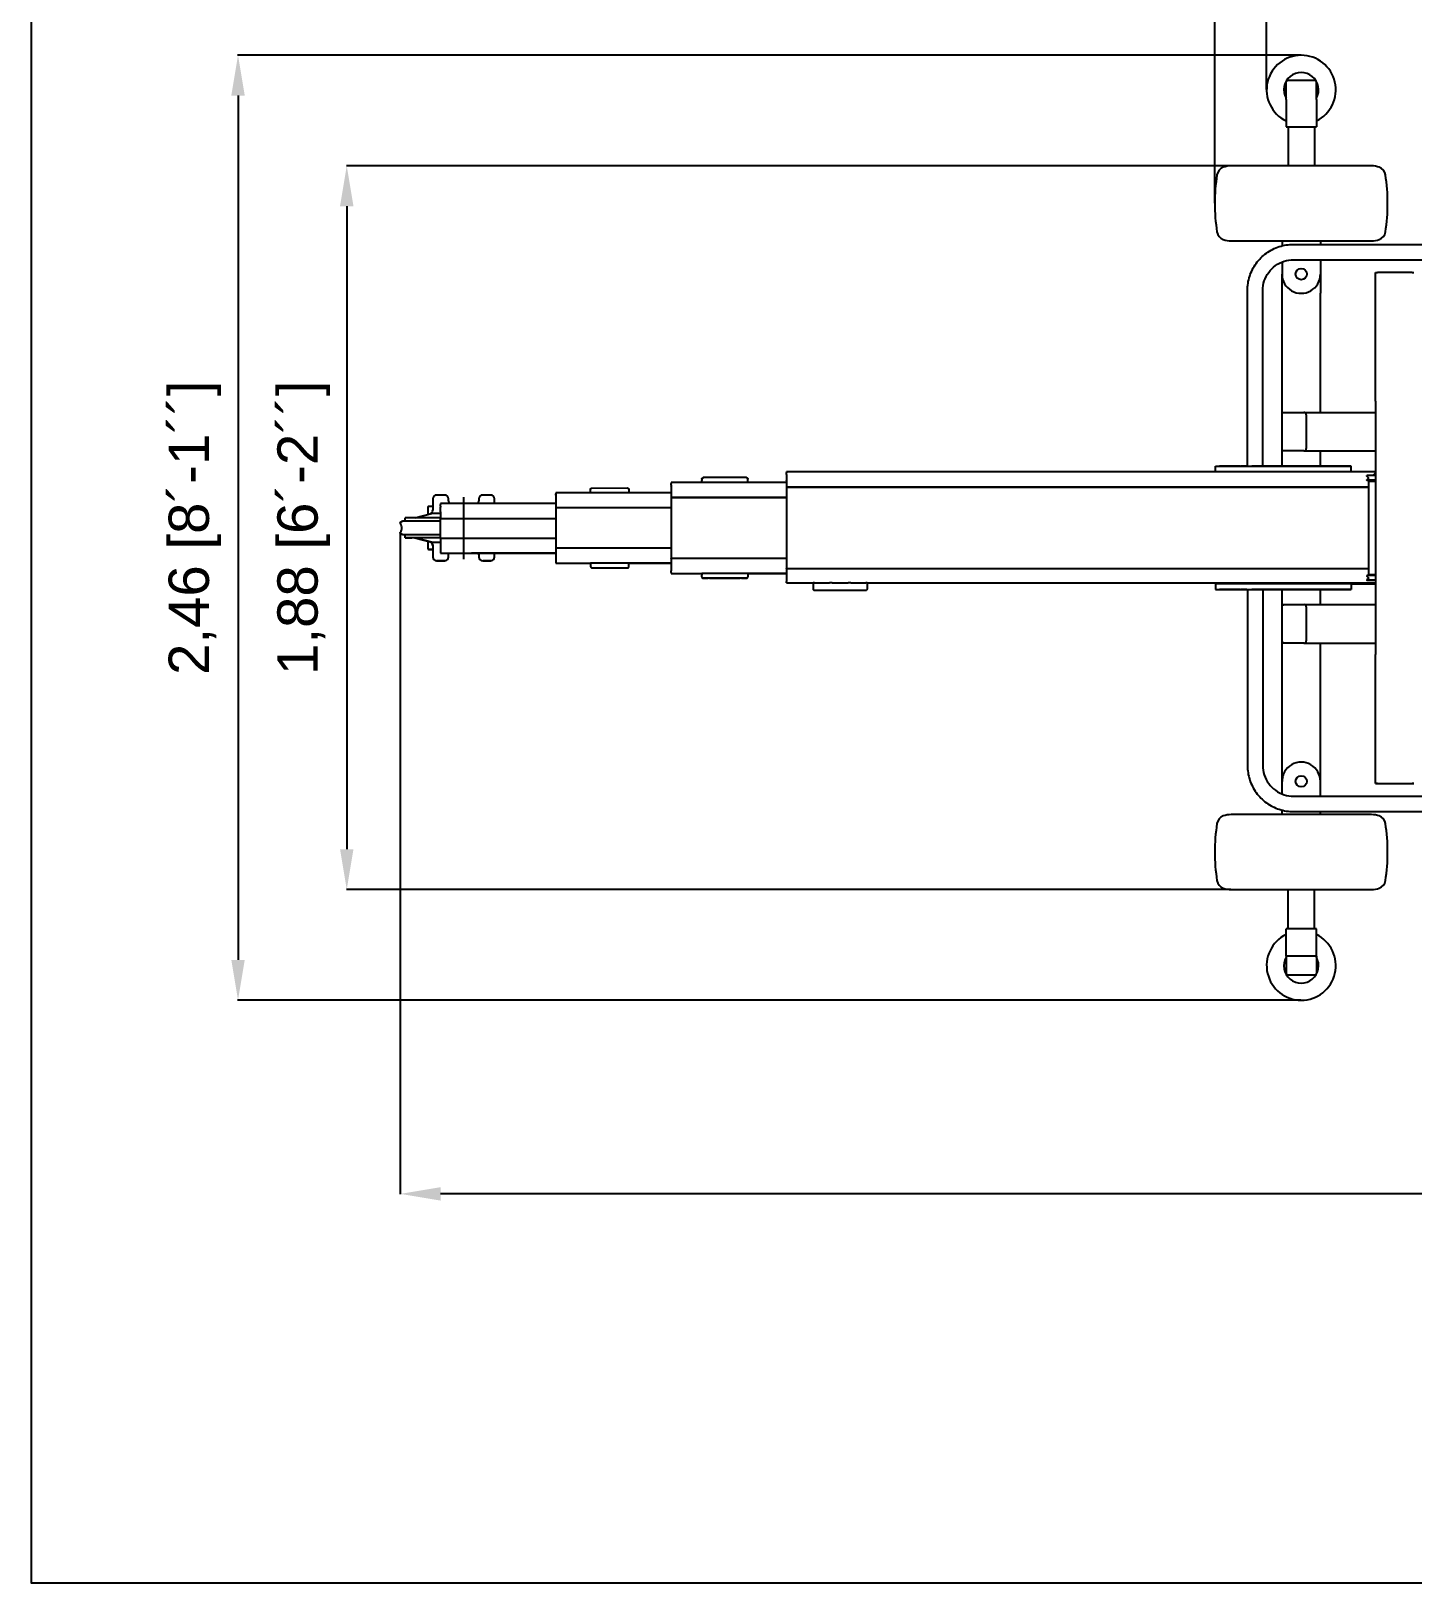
# Model space of a CAD drawing. Header units: inches. Extents: x 19 to 24202, y 17 to 31220.
# Drawn here: x 15273 to 18870, y 17 to 4055 of the extents above; entities that cross this region are included whole.
import ezdxf

# ---------------------------------------------------------------- set-up
doc = ezdxf.new("R2010")
doc.units = ezdxf.units.IN
doc.header["$MEASUREMENT"] = 0
doc.layers.add('AM_5', color=3, linetype='Continuous', lineweight=25)
doc.styles.add('Aktuální-ISO', font='arial.ttf')
doc.styles.get("Standard").update_dxf_attribs({"font": 'arial.ttf'})
doc.dimstyles.new('AM_ISO$0', dxfattribs={"dimtxt": 3.5, "dimasz": 3.5, "dimexe": 1, "dimexo": 1, "dimgap": 1.5, "dimtad": 1, "dimdsep": 46, "dimtxsty": 'Standard', "dimcen": 0, "dimclrd": 256, "dimclre": 256, "dimclrt": 2, "dimadec": 0, "dimazin": 2, "dimtp": 0.1, "dimtm": 0.1, "dimtfac": 0.71, "dimtdec": 3, "dimtmove": 0, "dimatfit": 3, "dimfxl": 1, "dimlwd": -1, "dimlwe": -1, "dimarcsym": 1})

# ---------------------------------------------------------------- blocks, each defined once
blk = doc.blocks.new('*D39')
at = {"layer": 'AM_5', "linetype": 'ByBlock', "transparency": 16777216}
for p, q in [((18488.9, 3903.1), (18488.9, 4169.3)), ((18593.9, 4168.3), (20563.9, 4168.3)), ((20668.9, 3903.1), (20668.9, 4169.3))]:
    blk.add_line(p, q, dxfattribs=at)
at = {"layer": 'AM_5', "transparency": 16777216}
for points in [[(18593.9, 4185.8), (18593.9, 4150.8), (18488.9, 4168.3)], [(20563.9, 4185.8), (20563.9, 4150.8), (20668.9, 4168.3)]]:
    blk.add_solid(points, dxfattribs=at)
at = {"layer": 'Defpoints', "color": 0, "transparency": 16777216}
for p in [(20668.9, 4168.3), (18488.9, 3902.1), (20668.9, 3902.1)]:
    blk.add_point(p, dxfattribs=at)
at = {"layer": 'AM_5', "color": 2, "transparency": 16777216, "insert": (19578.9, 4280.6), "char_height": 105, "attachment_point": 5, "style": 'Aktuální-ISO'}
blk.add_mtext('2,18 [7´-2´´]', dxfattribs=at)
blk = doc.blocks.new('*D25')
at = {"layer": 'AM_5', "linetype": 'ByBlock', "transparency": 16777216}
for p, q in [((18353.9, 3607.6), (18353.9, 4422.8)), ((18458.9, 4421.8), (20698.9, 4421.8)), ((20803.9, 3607.6), (20803.9, 4422.8))]:
    blk.add_line(p, q, dxfattribs=at)
at = {"layer": 'AM_5', "transparency": 16777216}
for points in [[(18458.9, 4439.3), (18458.9, 4404.3), (18353.9, 4421.8)], [(20698.9, 4439.3), (20698.9, 4404.3), (20803.9, 4421.8)]]:
    blk.add_solid(points, dxfattribs=at)
at = {"layer": 'Defpoints', "color": 0, "transparency": 16777216}
for p in [(20803.9, 4421.8), (18353.9, 3606.6), (20803.9, 3606.6)]:
    blk.add_point(p, dxfattribs=at)
at = {"layer": 'AM_5', "color": 2, "transparency": 16777216, "insert": (19578.9, 4534.1), "char_height": 105, "attachment_point": 5, "style": 'Aktuální-ISO'}
blk.add_mtext('2,45 [8´-1´´]', dxfattribs=at)
blk = doc.blocks.new('*D26')
at = {"layer": 'AM_5', "linetype": 'ByBlock', "transparency": 16777216}
for p, q in [((18395.3, 3704.2), (16093.6, 3704.2)), ((16094.6, 3599.2), (16094.6, 1926)), ((18395.3, 1821), (16093.6, 1821))]:
    blk.add_line(p, q, dxfattribs=at)
at = {"layer": 'AM_5', "transparency": 16777216}
for points in [[(16077.1, 3599.2), (16112.1, 3599.2), (16094.6, 3704.2)], [(16077.1, 1926), (16112.1, 1926), (16094.6, 1821)]]:
    blk.add_solid(points, dxfattribs=at)
at = {"layer": 'Defpoints', "color": 0, "transparency": 16777216}
for p in [(18396.3, 3704.2), (16094.6, 1821), (18396.3, 1821)]:
    blk.add_point(p, dxfattribs=at)
at = {"layer": 'AM_5', "color": 2, "transparency": 16777216, "insert": (15982.3, 2762.6), "char_height": 105, "attachment_point": 5, "rotation": 90, "style": 'Aktuální-ISO'}
blk.add_mtext('1,88 [6´-2´´]', dxfattribs=at)
blk = doc.blocks.new('*D40')
at = {"layer": 'AM_5', "linetype": 'ByBlock', "transparency": 16777216}
for p, q in [((18577.9, 3992.1), (15810.6, 3992.1)), ((15811.6, 3887.1), (15811.6, 1638.1)), ((18577.9, 1533.1), (15810.6, 1533.1))]:
    blk.add_line(p, q, dxfattribs=at)
at = {"layer": 'AM_5', "transparency": 16777216}
for points in [[(15794.1, 3887.1), (15829.1, 3887.1), (15811.6, 3992.1)], [(15794.1, 1638.1), (15829.1, 1638.1), (15811.6, 1533.1)]]:
    blk.add_solid(points, dxfattribs=at)
at = {"layer": 'Defpoints', "color": 0, "transparency": 16777216}
for p in [(18578.9, 3992.1), (15811.6, 1533.1), (18578.9, 1533.1)]:
    blk.add_point(p, dxfattribs=at)
at = {"layer": 'AM_5', "color": 2, "transparency": 16777216, "insert": (15699.3, 2762.6), "char_height": 105, "attachment_point": 5, "rotation": 90, "style": 'Aktuální-ISO'}
blk.add_mtext('2,46 [8´-1´´]', dxfattribs=at)
blk = doc.blocks.new('*D27')
at = {"layer": 'AM_5', "linetype": 'ByBlock', "transparency": 16777216}
for p, q in [((16234, 2749.3), (16234, 1028.2)), ((23238.9, 2603.2), (23238.9, 1028.2)), ((23133.9, 1029.2), (16339, 1029.2))]:
    blk.add_line(p, q, dxfattribs=at)
at = {"layer": 'AM_5', "transparency": 16777216}
for points in [[(16339, 1046.7), (16339, 1011.7), (16234, 1029.2)], [(23133.9, 1046.7), (23133.9, 1011.7), (23238.9, 1029.2)]]:
    blk.add_solid(points, dxfattribs=at)
at = {"layer": 'Defpoints', "color": 0, "transparency": 16777216}
for p in [(16234, 2750.3), (23238.9, 2604.2), (16234, 1029.2)]:
    blk.add_point(p, dxfattribs=at)
at = {"layer": 'AM_5', "color": 2, "transparency": 16777216, "insert": (19736.4, 1141.5), "char_height": 105, "attachment_point": 5, "style": 'Aktuální-ISO'}
blk.add_mtext('7,05 [23´-1´´]', dxfattribs=at)

msp = doc.modelspace()

# ---------------------------------------------------------------- linework, layer by layer
at = {"color": 253}
for p, q in [((18543.866, 3927.093), (18539.366, 3922.593)), ((18539.366, 3877.093), (18539.366, 3922.593)), ((18543.866, 3927.093), (18544.878, 3927.093)), ((18544.878, 3927.093), (18551.115, 3927.093)), ((18551.115, 3927.093), (18578.866, 3927.093)), ((18578.866, 3927.093), (18606.617, 3927.093)), ((18606.617, 3927.093), (18612.855, 3927.093)), ((18612.855, 3927.093), (18613.866, 3927.093)), ((18613.866, 3927.093), (18618.366, 3922.593)), ((18618.366, 3877.093), (18618.366, 3922.593)), ((18539.366, 3877.093), (18539.366, 3806.093)), ((18618.366, 3877.093), (18618.366, 3806.093)), ((18539.366, 3806.093), (18618.366, 3806.093)), ((18544.566, 3806.093), (18544.566, 3704.153)), ((18613.166, 3806.093), (18613.166, 3704.153)), ((18761.444, 3704.152), (18396.287, 3704.153)), ((18396.287, 3509.034), (18761.444, 3509.033)), ((18528.866, 3509.033), (18528.866, 3496.204)), ((18558.865, 3500.016), (23078.865, 3500.016)), ((18628.866, 3509.033), (18628.866, 3500.016)), ((18528.865, 3454.177), (18528.865, 3422.688)), ((18558.865, 3460.016), (23078.865, 3460.016)), ((18628.865, 3460.016), (18628.865, 3372.592)), ((18528.865, 3059.593), (18528.865, 3422.593)), ((18772.223, 3427.097), (18777.223, 3427.098)), ((18772.223, 3091.878), (18772.223, 3427.097)), ((18867.223, 3427.098), (18777.223, 3427.098)), ((18867.223, 3427.098), (18872.223, 3427.097)), ((18438.865, 2922.712), (18438.865, 3380.016)), ((18478.865, 2922.712), (18478.865, 3380.016)), ((18628.865, 3062.593), (18628.865, 3372.592)), ((18772.223, 3091.878), (18772.223, 3087.098)), ((18772.223, 3087.098), (18772.223, 2437.098)), ((18528.865, 2965.593), (18528.865, 3059.593)), ((18531.865, 3062.593), (18585.865, 3062.593)), ((18585.865, 3062.593), (18772.223, 3062.593)), ((18591.865, 3056.593), (18591.865, 2968.593)), ((18528.865, 2922.681), (18528.865, 2965.593)), ((18585.865, 2962.593), (18531.865, 2962.593)), ((18585.865, 2962.593), (18772.223, 2962.593)), ((18628.865, 2922.679), (18628.865, 2962.593)), ((17238.865, 2907.617), (17238.865, 2907.685)), ((18772.223, 2907.685), (17238.865, 2907.685)), ((18355.865, 2922.713), (18355.865, 2922.708)), ((18355.865, 2922.708), (18507.62, 2922.683)), ((18355.865, 2907.708), (18355.865, 2922.708)), ((18507.62, 2907.683), (18355.865, 2907.708)), ((18418.865, 2922.713), (18365.865, 2922.713)), ((18418.865, 2922.713), (18418.865, 2922.712)), ((18418.865, 2922.712), (18438.865, 2922.712)), ((18436.261, 2922.704), (18491.22, 2922.694)), ((18438.865, 2922.712), (18438.865, 2922.712)), ((18438.865, 2907.685), (18438.865, 2907.694)), ((18438.865, 2907.692), (18438.865, 2907.694)), ((18552.017, 2922.705), (18450.356, 2922.705)), ((18478.865, 2922.712), (18498.865, 2922.712)), ((18478.865, 2907.685), (18478.865, 2907.687)), ((18498.865, 2922.712), (18498.865, 2922.713)), ((18558.863, 2922.713), (18498.865, 2922.713)), ((18505.316, 2922.694), (18606.976, 2922.694)), ((18621.072, 2922.695), (18566.112, 2922.704)), ((18708.865, 2922.689), (18568.26, 2922.713)), ((18582.795, 2922.679), (18708.865, 2922.679)), ((18708.865, 2907.679), (18582.795, 2907.679)), ((18600.865, 2922.688), (18630.865, 2922.688)), ((18630.865, 2922.688), (18600.865, 2922.688)), ((18630.865, 2922.687), (18600.865, 2922.687)), ((18600.865, 2922.686), (18630.865, 2922.686)), ((18708.865, 2922.679), (18708.865, 2922.689)), ((18708.865, 2907.679), (18708.865, 2922.679)), ((16938.865, 2880.62), (16938.865, 2880.688)), ((17238.865, 2880.688), (16938.865, 2880.688)), ((16938.865, 2880.62), (16938.865, 2878.157)), ((16938.865, 2878.157), (16938.865, 2878.091)), ((16938.865, 2874.091), (16938.865, 2878.091)), ((16938.865, 2874.091), (16938.865, 2871.276)), ((16938.865, 2871.176), (16938.865, 2871.276)), ((16938.865, 2871.176), (16938.865, 2870.67)), ((16938.865, 2870.67), (16938.865, 2870.599)), ((16938.865, 2870.599), (16938.865, 2859.582)), ((17018.865, 2889.098), (17018.865, 2889.117)), ((17018.865, 2889.098), (17018.865, 2885.098)), ((17018.865, 2885.098), (17018.865, 2885.094)), ((17018.865, 2880.694), (17018.865, 2885.094)), ((17134.865, 2893.098), (17022.261, 2893.065)), ((17128.865, 2880.693), (17028.865, 2880.693)), ((17138.865, 2889.117), (17138.865, 2889.098)), ((17138.865, 2885.098), (17138.865, 2889.098)), ((17138.865, 2885.094), (17138.865, 2885.098)), ((17138.865, 2880.694), (17138.865, 2885.094)), ((17238.865, 2907.617), (17238.865, 2905.154)), ((17238.865, 2905.154), (17238.865, 2905.088)), ((17238.865, 2901.088), (17238.865, 2905.088)), ((17238.865, 2901.088), (17238.865, 2898.274)), ((17238.865, 2898.173), (17238.865, 2898.274)), ((17238.865, 2898.173), (17238.865, 2897.667)), ((17238.865, 2897.667), (17238.865, 2897.596)), ((17238.865, 2897.596), (17238.865, 2886.579)), ((17238.865, 2886.579), (17238.865, 2886.509)), ((17238.865, 2886.509), (17238.865, 2886.002)), ((17238.865, 2885.902), (17238.865, 2886.002)), ((17238.865, 2885.902), (17238.865, 2868.588)), ((17238.865, 2868.088), (17238.865, 2868.588)), ((17238.865, 2868.088), (17238.865, 2868.088)), ((18755.058, 2868.088), (17238.865, 2868.088)), ((18755.058, 2868.088), (17238.865, 2868.088)), ((17238.865, 2868.088), (17238.865, 2867.992)), ((17238.865, 2867.992), (18755.058, 2867.992)), ((17238.865, 2867.992), (17238.865, 2656.192)), ((18749.558, 2896.595), (18749.558, 2898.095)), ((18754.058, 2892.595), (18749.558, 2896.595)), ((18754.058, 2891.595), (18749.558, 2887.595)), ((18749.558, 2886.095), (18749.558, 2887.595)), ((18754.558, 2891.595), (18754.558, 2892.595)), ((18755.058, 2640.096), (18755.058, 2884.096)), ((18755.058, 2884.096), (18772.223, 2884.096)), ((18770.058, 2903.095), (18769.058, 2902.095)), ((18769.058, 2898.097), (18769.058, 2902.095)), ((18771.558, 2884.096), (18771.558, 2886.095)), ((16318.446, 2837.761), (16318.446, 2808.434)), ((16349.446, 2847.761), (16328.446, 2847.761)), ((16359.446, 2832.761), (16359.446, 2837.761)), ((16398.946, 2680.521), (16398.946, 2842.386)), ((16438.446, 2837.761), (16438.446, 2832.761)), ((16469.446, 2847.761), (16448.446, 2847.761)), ((16479.446, 2825.442), (16479.446, 2837.761)), ((16638.865, 2853.619), (16638.865, 2853.687)), ((16938.865, 2853.687), (16638.865, 2853.687)), ((16638.865, 2853.619), (16638.865, 2851.156)), ((16638.865, 2851.156), (16638.865, 2851.089)), ((16638.865, 2851.156), (16638.865, 2670.486)), ((16638.865, 2847.089), (16638.865, 2851.089)), ((16638.865, 2847.089), (16638.865, 2844.275)), ((16728.865, 2862.091), (16728.865, 2862.107)), ((16728.865, 2858.091), (16728.865, 2862.091)), ((16728.865, 2858.091), (16728.865, 2858.087)), ((16728.865, 2853.687), (16728.865, 2858.087)), ((16731.365, 2865.799), (16824.876, 2866.091)), ((16828.865, 2862.107), (16828.865, 2862.091)), ((16828.865, 2862.091), (16828.865, 2858.091)), ((16828.865, 2858.087), (16828.865, 2858.091)), ((16828.865, 2858.087), (16828.865, 2853.687)), ((16938.865, 2859.582), (16938.865, 2859.511)), ((16938.865, 2859.511), (16938.865, 2859.005)), ((16938.865, 2858.905), (16938.865, 2859.005)), ((16938.865, 2858.905), (16938.865, 2841.591)), ((16938.865, 2841.091), (16938.865, 2841.591)), ((16938.865, 2841.091), (16938.865, 2840.991)), ((16938.865, 2841.091), (16938.865, 2841.091)), ((17238.865, 2841.091), (16938.865, 2841.091)), ((16938.865, 2840.991), (17238.865, 2840.991)), ((16938.865, 2840.991), (16938.865, 2683.191)), ((16246.446, 2780.265), (16246.446, 2788.263)), ((16271.77, 2788.269), (16318.396, 2800.762)), ((16305.946, 2815.755), (16305.946, 2797.426)), ((16318.446, 2818.255), (16308.446, 2818.255)), ((16318.396, 2800.762), (16338.865, 2800.762)), ((16338.865, 2825.374), (16338.865, 2825.442)), ((16638.865, 2825.442), (16338.865, 2825.442)), ((16338.865, 2825.374), (16338.865, 2823.044)), ((16338.865, 2823.044), (16338.865, 2822.844)), ((16338.865, 2818.844), (16338.865, 2822.844)), ((16338.865, 2818.844), (16338.865, 2816.03)), ((16338.865, 2815.93), (16338.865, 2816.03)), ((16338.865, 2815.93), (16338.865, 2815.794)), ((16338.865, 2803.894), (16338.865, 2815.794)), ((16338.865, 2803.894), (16338.865, 2803.759)), ((16338.865, 2803.659), (16338.865, 2803.759)), ((16338.865, 2803.659), (16338.865, 2786.344)), ((16938.865, 2814.089), (16638.865, 2814.089)), ((16233.973, 2776.237), (16240.946, 2780.263)), ((16233.973, 2774.226), (16233.973, 2776.237)), ((16233.973, 2748.288), (16233.973, 2750.299)), ((16240.946, 2744.263), (16233.973, 2748.288)), ((16240.946, 2780.263), (16338.865, 2780.273)), ((16638.865, 2785.844), (16338.865, 2785.844)), ((16338.865, 2735.844), (16338.865, 2785.844)), ((16246.446, 2744.263), (16240.946, 2744.263)), ((16246.446, 2736.263), (16246.446, 2744.263)), ((16246.446, 2736.263), (16263.979, 2736.263)), ((16271.727, 2736.266), (16318.396, 2723.761)), ((16318.396, 2723.762), (16271.731, 2736.266)), ((16305.946, 2727.097), (16305.946, 2708.755)), ((16305.946, 2708.755), (16305.946, 2708.754)), ((16308.446, 2706.255), (16318.446, 2706.255)), ((16318.446, 2706.254), (16308.446, 2706.254)), ((16318.396, 2723.762), (16318.396, 2723.761)), ((16338.865, 2723.762), (16318.396, 2723.762)), ((16338.865, 2723.761), (16318.396, 2723.761)), ((16318.446, 2716.087), (16318.446, 2686.761)), ((16338.865, 2735.844), (16638.865, 2735.844)), ((16338.865, 2735.344), (16338.865, 2696.24)), ((16638.865, 2710.089), (16938.865, 2710.089)), ((16318.446, 2686.761), (16318.446, 2686.76)), ((16328.446, 2676.761), (16349.446, 2676.761)), ((16349.446, 2676.76), (16328.446, 2676.76)), ((16338.865, 2696.24), (16638.865, 2696.24)), ((16359.446, 2686.761), (16359.446, 2696.24)), ((16359.446, 2686.76), (16359.446, 2686.761)), ((16418.865, 2696.241), (16638.865, 2696.241)), ((16638.865, 2696.241), (16418.865, 2696.241)), ((16438.446, 2691.761), (16438.446, 2686.761)), ((16438.446, 2686.761), (16438.446, 2686.76)), ((16448.446, 2676.761), (16469.446, 2676.761)), ((16469.446, 2676.76), (16448.446, 2676.76)), ((16479.446, 2686.761), (16479.446, 2696.24)), ((16479.446, 2686.76), (16479.446, 2686.761)), ((16638.865, 2670.486), (16728.865, 2670.486)), ((16728.865, 2670.486), (16728.865, 2666.086)), ((16728.865, 2666.083), (16728.865, 2666.086)), ((16728.865, 2666.083), (16728.865, 2662.082)), ((16818.865, 2670.487), (16738.865, 2670.487)), ((16828.405, 2670.486), (16938.865, 2670.486)), ((16938.865, 2670.486), (16828.865, 2670.486)), ((16828.865, 2670.486), (16938.865, 2670.486)), ((16828.865, 2666.086), (16828.865, 2670.486)), ((16828.865, 2666.086), (16828.865, 2666.083)), ((16828.865, 2662.082), (16828.865, 2666.083)), ((16938.865, 2683.191), (17238.865, 2683.191)), ((16938.865, 2683.191), (16938.865, 2683.091)), ((16938.865, 2683.191), (17238.865, 2683.191)), ((16938.865, 2683.191), (16938.865, 2683.191)), ((16938.865, 2682.591), (16938.865, 2683.091)), ((16938.865, 2683.091), (17238.865, 2683.091)), ((16938.865, 2682.591), (16938.865, 2665.276)), ((16728.865, 2662.082), (16728.865, 2662.066)), ((16731.365, 2658.374), (16824.876, 2658.082)), ((16828.865, 2662.066), (16828.865, 2662.082)), ((16938.865, 2665.176), (16938.865, 2665.276)), ((16938.865, 2665.176), (16938.865, 2664.67)), ((16938.865, 2664.67), (16938.865, 2664.599)), ((16938.865, 2664.599), (16938.865, 2653.582)), ((16938.865, 2653.582), (16938.865, 2653.511)), ((16938.865, 2653.511), (16938.865, 2653.005)), ((16938.865, 2652.905), (16938.865, 2653.005)), ((16938.865, 2652.905), (16938.865, 2650.091)), ((16938.865, 2646.091), (16938.865, 2650.091)), ((16938.865, 2646.091), (16938.865, 2646.089)), ((16938.865, 2646.089), (16938.865, 2646.021)), ((16938.865, 2646.021), (16938.865, 2643.556)), ((16938.865, 2643.488), (16938.865, 2643.556)), ((16938.865, 2643.488), (16938.865, 2643.487)), ((16938.865, 2643.487), (17018.865, 2643.487)), ((17018.865, 2643.488), (17018.865, 2639.088)), ((17018.865, 2639.084), (17018.865, 2639.088)), ((17018.865, 2635.084), (17018.865, 2639.084)), ((17018.865, 2635.084), (17018.865, 2635.065)), ((17038.865, 2631.083), (17022.865, 2631.083)), ((17128.865, 2643.488), (17028.865, 2643.488)), ((17128.865, 2631.065), (17028.865, 2631.065)), ((17038.865, 2631.082), (17038.865, 2631.083)), ((17038.865, 2631.073), (17038.865, 2631.077)), ((17108.865, 2631.081), (17048.865, 2631.081)), ((17048.865, 2631.077), (17108.865, 2631.077)), ((17108.865, 2631.072), (17048.865, 2631.072)), ((17118.865, 2631.083), (17118.865, 2631.082)), ((17134.865, 2631.083), (17118.865, 2631.083)), ((17118.865, 2631.077), (17118.865, 2631.073)), ((17138.405, 2643.488), (17238.865, 2643.488)), ((17138.865, 2643.488), (17138.865, 2639.088)), ((17238.865, 2643.487), (17138.865, 2643.487)), ((17138.865, 2643.487), (17238.865, 2643.487)), ((17138.865, 2639.088), (17138.865, 2639.084)), ((17138.865, 2639.084), (17138.865, 2635.084)), ((17138.865, 2635.065), (17138.865, 2635.084)), ((17238.865, 2656.192), (18755.058, 2656.192)), ((17238.865, 2656.192), (17238.865, 2656.096)), ((17238.865, 2656.192), (18755.058, 2656.192)), ((17238.865, 2656.192), (17238.865, 2656.192)), ((17238.865, 2655.596), (17238.865, 2656.096)), ((17238.865, 2656.096), (18755.058, 2656.096)), ((17238.865, 2655.596), (17238.865, 2638.281)), ((17238.865, 2638.182), (17238.865, 2638.281)), ((17238.865, 2638.182), (17238.865, 2637.674)), ((17238.865, 2637.674), (17238.865, 2637.604)), ((17238.865, 2637.604), (17238.865, 2626.587)), ((17238.865, 2626.587), (17238.865, 2626.517)), ((17238.865, 2626.517), (17238.865, 2626.011)), ((17238.865, 2625.91), (17238.865, 2626.011)), ((17238.865, 2625.91), (17238.865, 2623.096)), ((18749.558, 2638.095), (18749.558, 2636.595)), ((18754.058, 2632.595), (18749.558, 2636.595)), ((18754.058, 2631.595), (18749.558, 2627.595)), ((18749.558, 2627.595), (18749.558, 2626.095)), ((18754.558, 2632.595), (18754.558, 2631.595)), ((18755.058, 2640.093), (18755.058, 2640.096)), ((18772.223, 2640.096), (18755.058, 2640.096)), ((18771.558, 2640.093), (18755.058, 2640.093)), ((17238.865, 2619.096), (17238.865, 2623.096)), ((17238.865, 2619.096), (17238.865, 2619.094)), ((17238.865, 2619.096), (17308.865, 2619.096)), ((17238.865, 2619.096), (17308.865, 2619.096)), ((17238.865, 2619.094), (17238.865, 2619.026)), ((17308.865, 2619.097), (17308.865, 2603.097)), ((17308.865, 2603.097), (17308.865, 2603.072)), ((17311.794, 2619.098), (17350.936, 2619.1)), ((17438.865, 2599.072), (17318.865, 2599.072)), ((17358.007, 2619.1), (17399.723, 2619.1)), ((17406.794, 2619.1), (17445.936, 2619.098)), ((17448.865, 2619.097), (17448.865, 2603.097)), ((17448.865, 2619.096), (18772.223, 2619.096)), ((17448.865, 2619.096), (18772.223, 2619.096)), ((17448.865, 2603.072), (17448.865, 2603.097)), ((18507.62, 2616.502), (18355.865, 2616.476)), ((18355.865, 2616.476), (18355.865, 2601.476)), ((18355.865, 2601.476), (18507.62, 2601.502)), ((18355.865, 2601.472), (18355.865, 2601.476)), ((18418.865, 2601.471), (18365.865, 2601.471)), ((18418.865, 2601.471), (18418.865, 2601.472)), ((18418.865, 2601.472), (18438.865, 2601.472)), ((18436.261, 2601.481), (18491.22, 2601.49)), ((18438.865, 2616.493), (18438.865, 2616.49)), ((18438.865, 2601.473), (18438.865, 2144.016)), ((18438.865, 2601.472), (18438.865, 2601.473)), ((18552.017, 2601.479), (18450.356, 2601.479)), ((18478.865, 2601.472), (18478.865, 2144.016)), ((18478.865, 2601.472), (18498.865, 2601.472)), ((18498.865, 2601.472), (18498.865, 2601.471)), ((18558.863, 2601.471), (18498.865, 2601.471)), ((18505.316, 2601.491), (18606.976, 2601.491)), ((18528.865, 2559.593), (18528.865, 2601.471)), ((18621.072, 2601.489), (18566.112, 2601.48)), ((18708.865, 2601.495), (18568.26, 2601.471)), ((18708.865, 2616.505), (18582.795, 2616.505)), ((18582.795, 2601.505), (18708.865, 2601.505)), ((18600.865, 2601.498), (18630.865, 2601.498)), ((18630.865, 2601.498), (18600.865, 2601.498)), ((18600.865, 2601.497), (18630.865, 2601.497)), ((18630.865, 2601.496), (18600.865, 2601.496)), ((18628.865, 2562.593), (18628.865, 2601.482)), ((18708.865, 2616.505), (18708.865, 2601.505)), ((18708.865, 2616.493), (18772.223, 2616.493)), ((18708.865, 2601.505), (18708.865, 2601.495)), ((18528.865, 2559.593), (18530.33, 2559.593)), ((18528.865, 2465.593), (18528.865, 2559.593)), ((18531.865, 2562.593), (18585.865, 2562.593)), ((18531.865, 2559.593), (18531.865, 2562.593)), ((18585.865, 2562.593), (18772.223, 2562.593)), ((18591.865, 2556.593), (18591.865, 2468.593)), ((18528.865, 2103.871), (18528.865, 2465.593)), ((18528.865, 2465.593), (18530.33, 2465.593)), ((18531.865, 2462.593), (18531.865, 2465.593)), ((18590.988, 2465.593), (18588.867, 2465.593)), ((18585.865, 2462.593), (18531.865, 2462.593)), ((18585.865, 2462.593), (18772.223, 2462.593)), ((18628.865, 2064.016), (18628.865, 2462.593)), ((18772.223, 2437.098), (18772.223, 2432.317)), ((18772.223, 2097.097), (18772.223, 2432.317)), ((18528.849, 2069.862), (18528.849, 2152.594)), ((18628.849, 2064.016), (18628.849, 2102.498)), ((18558.865, 2064.016), (23078.865, 2064.016)), ((18777.223, 2097.098), (18772.223, 2097.097)), ((18772.223, 2097.097), (18777.223, 2097.096)), ((18772.223, 2097.097), (18772.223, 2097.097)), ((18777.223, 2097.098), (18867.223, 2097.098)), ((18777.223, 2097.096), (18867.223, 2097.096)), ((18872.223, 2097.097), (18867.223, 2097.098)), ((18867.223, 2097.096), (18872.223, 2097.097)), ((18528.849, 2016.153), (18528.849, 2027.832)), ((18558.865, 2024.016), (23078.865, 2024.016)), ((18628.849, 2016.153), (18628.849, 2024.016)), ((18761.443, 2016.152), (18396.287, 2016.153)), ((18396.286, 1821.034), (18761.443, 1821.033)), ((18544.582, 1719.093), (18544.582, 1821.033)), ((18613.182, 1719.093), (18613.182, 1821.033)), ((18618.382, 1719.093), (18539.382, 1719.093)), ((18539.382, 1648.093), (18539.382, 1719.093)), ((18618.382, 1648.093), (18618.382, 1719.093)), ((18560.572, 1648.093), (18539.382, 1648.093)), ((18539.382, 1648.093), (18539.382, 1602.593)), ((18618.382, 1648.093), (18539.382, 1648.093)), ((18618.382, 1648.093), (18597.192, 1648.093)), ((18618.382, 1648.093), (18618.382, 1602.593)), ((18543.882, 1598.093), (18539.382, 1602.593)), ((18544.894, 1598.093), (18543.882, 1598.093)), ((18551.131, 1598.093), (18544.894, 1598.093)), ((18578.882, 1598.093), (18551.131, 1598.093)), ((18606.633, 1598.093), (18578.882, 1598.093)), ((18612.87, 1598.093), (18606.633, 1598.093)), ((18613.882, 1598.093), (18612.87, 1598.093)), ((18613.882, 1598.093), (18618.382, 1602.593))]:
    msp.add_line(p, q, dxfattribs=at)
msp.add_lwpolyline([(24182.836, 16.724), (24182.836, 6316.724), (15272.836, 6316.724), (15272.836, 16.724)], close=True)
for centre in [(18578.865, 3422.593), (18578.849, 2102.593)]:
    msp.add_circle(centre, 14.531, dxfattribs=at)
for centre, radius, start, end in [((18578.866, 3902.093), 90, 296.032905, 243.966886), ((18578.866, 3902.093), 45.215, 330.879183, 209.120609), ((18834.178, 3606.593), 480.313, 171.100443, 188.899348), ((18384.347, 3677.031), 25, 110.159114, 171.100443), ((18396.287, 3644.507), 59.646, 89.999896, 110.159114), ((18761.444, 3644.506), 59.646, 69.840678, 89.999896), ((18773.385, 3677.03), 25, 8.899348, 69.840678), ((18323.553, 3606.593), 480.313, 351.100443, 8.899348), ((18384.347, 3536.156), 25, 188.899348, 249.840678), ((18773.384, 3536.155), 25, 290.159114, 351.100443), ((18396.287, 3568.68), 59.646, 249.840678, 269.999896), ((18761.444, 3568.679), 59.646, 269.999896, 290.159114), ((18578.865, 3422.593), 50, 179.890648, 0), ((18585.865, 3056.593), 6, 0, 90), ((18585.865, 2968.593), 6, 270, 0), ((16328.446, 2837.761), 10, 90, 180), ((16349.446, 2837.761), 10, 0, 90), ((16369.446, 2832.761), 10, 180, 227.045435), ((16428.446, 2832.761), 10, 312.954565, 0), ((16448.446, 2837.761), 10, 90, 180), ((16469.446, 2837.761), 10, 0, 90), ((16308.446, 2815.755), 2.5, 90, 180), ((16308.446, 2808.434), 10, 288.065206, 0), ((16308.446, 2708.755), 2.5, 180, 270), ((16308.446, 2708.754), 2.5, 180, 270), ((16308.446, 2716.087), 10, 0, 72.115532), ((16328.446, 2686.761), 10, 180, 270), ((16349.446, 2686.761), 10, 270, 0), ((16428.446, 2691.761), 10, 0, 26.614545), ((16448.446, 2686.761), 10, 180, 270), ((16469.446, 2686.761), 10, 270, 0), ((18585.865, 2556.593), 6, 0, 90), ((18585.865, 2468.593), 6, 270, 0), ((18578.849, 2102.593), 50, 359.890648, 180), ((18834.177, 1918.593), 480.313, 171.100443, 188.899348), ((18384.346, 1989.031), 25, 110.159114, 171.100443), ((18396.287, 1956.507), 59.646, 89.999896, 110.159114), ((18761.443, 1956.506), 59.646, 69.840678, 89.999896), ((18773.384, 1989.03), 25, 8.899348, 69.840678), ((18323.552, 1918.593), 480.313, 351.100443, 8.899348), ((18384.346, 1848.156), 25, 188.899348, 249.840678), ((18396.286, 1880.68), 59.646, 249.840678, 269.999896), ((18761.443, 1880.679), 59.646, 269.999896, 290.159114), ((18773.383, 1848.155), 25, 290.159114, 351.100443), ((18578.882, 1623.093), 90, 116.032905, 63.966886), ((18578.882, 1623.093), 45.215, 150.879183, 29.120609)]:
    msp.add_arc(centre, radius, start, end, dxfattribs=at)
at = {"color": 253, "extrusion": (0, 0, -1)}
for centre, major_axis, ratio, start_param, end_param in [((18365.865, 2922.713), (-10, 0), 0.00006154, 6.2831852, 7.85398155), ((18450.356, 2922.704), (-15, 0), 0.00006154, 5.93411938, 7.85398155), ((18458.865, 2922.712), (-20, 0), 0.00006154, 6.21737823, 6.28318522), ((18505.316, 2922.695), (-15, 0), 0.00006154, 4.71238888, 5.93411935), ((18582.795, 2922.684), (-80, 0), 0.00006154, 4.71238891, 5.93411939), ((18582.795, 2907.684), (-80, 0), 0.00006154, 4.7123889, 5.93411941), ((18552.017, 2922.704), (15, 0), 0.00006154, 4.7123889, 5.93411937), ((18558.863, 2922.713), (10, 0), 0.00006154, 4.71238887, 5.93411931), ((18600.865, 2922.688), (-5.25, 0), 0.00006154, 4.7123889, 7.85398155), ((18600.865, 2922.686), (-5.25, 0), 0.00006154, 4.7123889, 7.85398155), ((18606.976, 2922.695), (15, 0), 0.00006154, 5.93411937, 7.85398155), ((18630.865, 2922.688), (5.25, 0), 0.00006154, 4.7123889, 7.85398155), ((18630.865, 2922.686), (5.25, 0), 0.00006154, 4.7123889, 7.85398155), ((17022.865, 2889.098), (0, 4), 0.99992632, 4.71238898, 6.28318531), ((17028.865, 2880.694), (-10, 0), 0.00007369, 4.71238898, 6.28319349), ((17128.865, 2880.694), (10, 0), 0.00007369, 0.00001718, 1.57080492), ((17134.865, 2889.098), (0, 4), 0.99992632, 0, 1.57079633), ((16732.865, 2862.091), (0, 4), 0.99992632, 4.71238898, 5.89878853), ((16824.865, 2862.091), (0, 4), 0.99992632, 0, 1.57079633)]:
    msp.add_ellipse(centre, major_axis=major_axis, ratio=ratio, start_param=start_param, end_param=end_param, dxfattribs=at)
for centre, major_axis in [((18378.865, 2922.707), (8.2, 0)), ((18428.865, 2922.707), (8.2, 0)), ((18478.865, 2922.707), (8.2, 0)), ((18478.865, 2922.691), (8.2, 0)), ((18513.865, 2922.688), (5.25, 0)), ((18513.865, 2922.686), (5.25, 0)), ((18528.865, 2922.707), (8.2, 0)), ((18528.865, 2922.691), (8.2, 0)), ((18578.865, 2922.707), (8.2, 0)), ((18578.865, 2922.691), (8.2, 0)), ((18628.865, 2922.691), (8.2, 0)), ((18678.865, 2922.691), (8.2, 0))]:
    msp.add_ellipse(centre, major_axis=major_axis, ratio=0.00006154, dxfattribs=at)
at = {"color": 253}
for centre, major_axis, ratio, start_param, end_param in [((18784.058, 2886.095), (-34.5, 0), 0.00007369, 5.06253554, 7.48322706), ((18784.058, 2898.095), (-34.5, 0), 0.00007369, 5.06253381, 6.2831822), ((18784.058, 2892.595), (-30, 0), 0.00007369, 6.28326821, 6.466014), ((18784.058, 2891.595), (-30, 0), 0.00007369, 6.10035659, 6.28310241), ((18784.058, 2886.095), (-21, 0), 0.00007369, 5.31107594, 7.21641971), ((18784.058, 2902.095), (-15, 0), 0.00007369, 5.62153879, 6.28318539), ((18784.058, 2903.095), (-14, 0), 0.00007369, 5.71958548, 6.28311164), ((18784.058, 2886.095), (-12.5, 0), 0.00007369, 5.95546291, 6.28318531), ((16398.946, 2788.262), (-152.53, 0), 0.00007369, 5.11725583, 6.26351568), ((16398.946, 2744.262), (-158.028, 0), 0.00007369, 5.1023905, 6.26420025), ((16398.946, 2744.262), (-152.53, 0), 0.00007369, 5.11725583, 6.26351568), ((16398.946, 2736.262), (-152.53, 0), 0.00007369, 5.11725583, 6.26351573), ((16398.946, 2736.262), (-135, 0), 0.00007369, 5.17361138, 6.26096125), ((16738.865, 2670.486), (-10, 0), 0.00007369, 4.71238898, 6.28309965), ((16818.865, 2670.486), (10, 0), 0.00007369, 6.28301383, 7.8538959), ((16732.865, 2662.082), (0, -4), 0.99992632, 4.71238898, 5.89878853), ((16824.865, 2662.082), (0, -4), 0.99992632, 0, 1.57079633), ((17028.865, 2643.488), (-10, 0), 0.00007369, 4.71238898, 6.28319349), ((17022.865, 2635.084), (0, -4), 0.99992632, 4.71238898, 6.28318531), ((17028.865, 2631.071), (6.65, 0), 0.00007369, 3.58744778, 8.97898498), ((17048.865, 2631.082), (-10, 0), 0.00007369, 0.00001587, 1.57080426), ((17048.865, 2631.077), (-10, 0), 0.00007369, 4.71238898, 6.28319349), ((17048.865, 2631.073), (-10, 0), 0.00007369, 0.00001783, 1.57080524), ((17108.865, 2631.082), (10, 0), 0.00007369, 4.71238898, 6.28319357), ((17108.865, 2631.077), (10, 0), 0.00007369, 0.00001718, 1.57080492), ((17108.865, 2631.073), (10, 0), 0.00007369, 4.71238898, 6.2831939), ((17128.865, 2631.071), (-6.65, 0), 0.00007369, 3.58744768, 8.97898488), ((17128.865, 2643.488), (10, 0), 0.00007369, 0.00001718, 1.57080492), ((17134.865, 2635.084), (0, -4), 0.99992632, 0, 1.57079633), ((18784.058, 2626.095), (-34.5, 0), 0.00007369, 5.06253555, 7.40418478), ((18784.058, 2638.095), (-34.5, 0), 0.00007369, 5.06253555, 6.28318534), ((18784.058, 2631.595), (-30, 0), 0.00007369, 6.10035659, 6.28310239), ((18784.058, 2626.095), (-21, 0), 0.00007369, 5.31107595, 7.05837869), ((17318.865, 2619.097), (-10, 0), 0.00006154, 5.49778819, 6.2831867), ((17358.007, 2619.099), (10, 0), 0.00006154, 1.57080994, 2.35622172), ((17399.723, 2619.099), (10, 0), 0.00006154, 0.78539816, 1.57079633), ((17438.865, 2619.097), (10, 0), 0.00006154, 0, 0.78539814), ((18365.865, 2601.472), (-10, 0), 0.00006154, 6.2831852, 7.85398155), ((18450.356, 2601.48), (-15, 0), 0.00006154, 5.93411938, 7.85398155), ((18458.865, 2601.473), (-20, 0), 0.00006154, 6.21737823, 6.28318522), ((18505.316, 2601.49), (-15, 0), 0.00006154, 4.71238888, 5.93411935), ((18582.795, 2616.5), (-80, 0), 0.00006154, 4.7123889, 5.93411941), ((18582.795, 2601.5), (-80, 0), 0.00006154, 4.71238891, 5.93411939), ((18552.017, 2601.48), (15, 0), 0.00006154, 4.7123889, 5.93411937), ((18558.863, 2601.472), (10, 0), 0.00006154, 4.71238887, 5.93411931), ((18600.865, 2601.498), (-5.25, 0), 0.00006154, 4.7123889, 7.85398155), ((18600.865, 2601.496), (-5.25, 0), 0.00006154, 4.7123889, 7.85398155), ((18606.976, 2601.49), (15, 0), 0.00006154, 5.93411937, 7.85398155), ((18630.865, 2601.498), (5.25, 0), 0.00006154, 4.7123889, 7.85398155), ((18630.865, 2601.496), (5.25, 0), 0.00006154, 4.7123889, 7.85398155)]:
    msp.add_ellipse(centre, major_axis=major_axis, ratio=ratio, start_param=start_param, end_param=end_param, dxfattribs=at)
for centre, major_axis, ratio in [((17048.865, 2631.071), (6.65, 0), 0.00007369), ((17068.865, 2631.071), (6.65, 0), 0.00007369), ((17078.865, 2631.079), (13.3, 0), 0.00007369), ((17078.865, 2631.066), (-6.25, 0), 0.00007369), ((17088.865, 2631.071), (6.65, 0), 0.00007369), ((17108.865, 2631.071), (6.65, 0), 0.00007369), ((18378.865, 2601.477), (8.2, 0), 0.00006154), ((18428.865, 2601.477), (8.2, 0), 0.00006154), ((18478.865, 2601.493), (8.2, 0), 0.00006154), ((18478.865, 2601.477), (8.2, 0), 0.00006154), ((18513.865, 2601.498), (5.25, 0), 0.00006154), ((18513.865, 2601.496), (5.25, 0), 0.00006154), ((18528.865, 2601.493), (8.2, 0), 0.00006154), ((18528.865, 2601.477), (8.2, 0), 0.00006154), ((18578.865, 2601.493), (8.2, 0), 0.00006154), ((18578.865, 2601.477), (8.2, 0), 0.00006154), ((18628.865, 2601.493), (8.2, 0), 0.00006154), ((18678.865, 2601.493), (8.2, 0), 0.00006154)]:
    msp.add_ellipse(centre, major_axis=major_axis, ratio=ratio, dxfattribs=at)
for points, knots in [([(18438.865, 3380.016), (18438.865, 3392.582), (18440.855, 3405.147), (18448.622, 3429.049), (18454.397, 3440.384), (18469.17, 3460.717), (18478.165, 3469.712), (18498.497, 3484.484), (18509.832, 3490.26), (18533.735, 3498.026), (18546.299, 3500.016), (18558.865, 3500.016)], [0, 0, 0, 0, 0.31415927, 0.31415927, 0.62831853, 0.62831853, 0.9424778, 0.9424778, 1.25663706, 1.25663706, 1.57079633, 1.57079633, 1.57079633, 1.57079633]), ([(18478.865, 3380.016), (18478.865, 3388.394), (18480.192, 3396.77), (18485.37, 3412.705), (18489.22, 3420.261), (18499.068, 3433.817), (18505.065, 3439.813), (18518.62, 3449.662), (18526.176, 3453.512), (18542.111, 3458.689), (18550.488, 3460.016), (18558.865, 3460.016)], [0, 0, 0, 0, 0.31415927, 0.31415927, 0.62831853, 0.62831853, 0.9424778, 0.9424778, 1.25663706, 1.25663706, 1.57079633, 1.57079633, 1.57079633, 1.57079633]), ([(17022.865, 2893.111), (17022.768, 2893.111), (17022.683, 2893.107), (17022.369, 2893.087), (17022.261, 2893.065), (17022.261, 2893.065), (17022.369, 2893.087), (17022.683, 2893.107), (17022.768, 2893.11), (17022.865, 2893.11)], [0.988588111, 0.988588111, 0.988588111, 0.988588111, 1.05456617, 1.05456617, 1.272957744, 1.272957744, 1.491349318, 1.491349318, 1.557327377, 1.557327377, 1.557327377, 1.557327377]), ([(16237.946, 2762.263), (16237.946, 2762.908), (16237.915, 2763.554), (16237.663, 2766.142), (16237.19, 2768.048), (16235.81, 2771.412), (16234.978, 2772.88), (16233.973, 2774.226)], [1.36836409, 1.36836409, 1.36836409, 1.36836409, 1.5625797, 1.5625797, 2.14862418, 2.14862418, 2.65322135, 2.65322135, 2.65322135, 2.65322135]), ([(16233.973, 2750.299), (16235.366, 2752.165), (16236.424, 2754.262), (16237.661, 2758.369), (16237.946, 2760.313), (16237.946, 2762.263)], [0.08146654, 0.08146654, 0.08146654, 0.08146654, 0.78129018, 0.78129018, 1.36836409, 1.36836409, 1.36836409, 1.36836409]), ([(16311.501, 2725.608), (16312.177, 2725.391), (16312.831, 2725.102), (16314.202, 2724.31), (16314.9, 2723.775), (16316.134, 2722.54), (16316.67, 2721.842), (16317.543, 2720.331), (16317.88, 2719.518), (16318.331, 2717.832), (16318.446, 2716.959), (16318.446, 2716.086)], [5.02280489, 5.02280489, 5.02280489, 5.02280489, 5.23598776, 5.23598776, 5.49778714, 5.49778714, 5.75958653, 5.75958653, 6.02138592, 6.02138592, 6.28318531, 6.28318531, 6.28318531, 6.28318531]), ([(16437.386, 2696.24), (16437.611, 2695.792), (16437.802, 2695.327), (16438.28, 2693.854), (16438.446, 2692.807), (16438.446, 2691.76)], [5.818574961, 5.818574961, 5.818574961, 5.818574961, 5.969026042, 5.969026042, 6.283185307, 6.283185307, 6.283185307, 6.283185307]), ([(17022.865, 2631.071), (17022.768, 2631.071), (17022.683, 2631.074), (17022.369, 2631.094), (17022.261, 2631.117), (17022.261, 2631.117), (17022.369, 2631.095), (17022.683, 2631.075), (17022.768, 2631.071), (17022.865, 2631.071)], [0.988588111, 0.988588111, 0.988588111, 0.988588111, 1.05456617, 1.05456617, 1.272957744, 1.272957744, 1.491349318, 1.491349318, 1.557327377, 1.557327377, 1.557327377, 1.557327377]), ([(17134.865, 2631.071), (17134.962, 2631.071), (17135.047, 2631.075), (17135.361, 2631.095), (17135.469, 2631.117), (17135.469, 2631.117), (17135.361, 2631.094), (17135.047, 2631.074), (17134.962, 2631.071), (17134.865, 2631.071)], [0.988588111, 0.988588111, 0.988588111, 0.988588111, 1.05456617, 1.05456617, 1.272957744, 1.272957744, 1.491349318, 1.491349318, 1.557327377, 1.557327377, 1.557327377, 1.557327377]), ([(17318.865, 2599.072), (17318.217, 2599.072), (17317.56, 2599.072), (17316.342, 2599.072), (17315.764, 2599.072), (17314.746, 2599.072), (17314.293, 2599.072), (17313.568, 2599.072), (17313.286, 2599.072), (17313.018, 2599.072), (17312.953, 2599.072), (17312.891, 2599.072), (17312.877, 2599.072), (17312.862, 2599.072), (17312.861, 2599.072), (17312.849, 2599.072), (17312.846, 2599.072), (17312.838, 2599.072), (17312.834, 2599.072), (17312.823, 2599.072), (17312.816, 2599.072), (17312.794, 2599.073), (17312.777, 2599.073), (17312.729, 2599.074), (17312.697, 2599.075), (17312.571, 2599.082), (17312.476, 2599.09), (17312.099, 2599.136), (17311.817, 2599.201), (17311.143, 2599.437), (17310.756, 2599.646), (17310.082, 2600.168), (17309.784, 2600.486), (17309.31, 2601.191), (17309.127, 2601.587), (17308.915, 2602.345), (17308.865, 2602.71), (17308.865, 2603.072)], [0, 0, 0, 0, 0.19459089, 0.19459089, 0.38566734, 0.38566734, 0.57687652, 0.57687652, 0.76810647, 0.76810647, 0.86289562, 0.86289562, 0.91136459, 0.91136459, 0.92953255, 0.92953255, 0.93325515, 0.93325515, 0.93568731, 0.93568731, 0.93814223, 0.93814223, 0.94302464, 0.94302464, 0.95264608, 0.95264608, 0.98106803, 0.98106803, 1.06675381, 1.06675381, 1.19532189, 1.19532189, 1.32273623, 1.32273623, 1.45019222, 1.45019222, 1.55879206, 1.55879206, 1.55879206, 1.55879206]), ([(17448.865, 2603.072), (17448.865, 2602.64), (17448.793, 2602.202), (17448.519, 2601.39), (17448.316, 2601.005), (17447.805, 2600.326), (17447.491, 2600.024), (17446.792, 2599.541), (17446.399, 2599.353), (17445.789, 2599.174), (17445.582, 2599.131), (17445.268, 2599.091), (17445.162, 2599.082), (17445.016, 2599.075), (17444.975, 2599.073), (17444.927, 2599.072), (17444.917, 2599.072), (17444.905, 2599.072), (17444.901, 2599.072), (17444.891, 2599.072), (17444.887, 2599.072), (17444.879, 2599.072), (17444.876, 2599.072), (17444.87, 2599.072), (17444.868, 2599.072), (17444.857, 2599.072), (17444.848, 2599.072), (17444.795, 2599.072), (17444.722, 2599.072), (17444.429, 2599.072), (17444.132, 2599.072), (17443.381, 2599.072), (17442.921, 2599.072), (17441.892, 2599.072), (17441.31, 2599.072), (17440.113, 2599.072), (17439.485, 2599.072), (17438.865, 2599.072)], [0, 0, 0, 0, 0.1297167, 0.1297167, 0.25709003, 0.25709003, 0.38454749, 0.38454749, 0.51200195, 0.51200195, 0.57511151, 0.57511151, 0.60697487, 0.60697487, 0.6189418, 0.6189418, 0.62203567, 0.62203567, 0.62365262, 0.62365262, 0.62692512, 0.62692512, 0.6333632, 0.6333632, 0.64561651, 0.64561651, 0.68237047, 0.68237047, 0.79306217, 0.79306217, 0.99015225, 0.99015225, 1.18137761, 1.18137761, 1.37260878, 1.37260878, 1.55863412, 1.55863412, 1.55863412, 1.55863412]), ([(18438.865, 2144.016), (18438.865, 2131.45), (18440.855, 2118.885), (18448.622, 2094.983), (18454.397, 2083.648), (18469.17, 2063.315), (18478.165, 2054.32), (18498.497, 2039.548), (18509.832, 2033.773), (18533.735, 2026.006), (18546.299, 2024.016), (18558.865, 2024.016)], [0, 0, 0, 0, 0.31415927, 0.31415927, 0.62831853, 0.62831853, 0.9424778, 0.9424778, 1.25663706, 1.25663706, 1.57079633, 1.57079633, 1.57079633, 1.57079633]), ([(18478.865, 2144.016), (18478.865, 2135.639), (18480.192, 2127.262), (18485.37, 2111.327), (18489.22, 2103.771), (18499.068, 2090.216), (18505.065, 2084.219), (18518.62, 2074.371), (18526.176, 2070.52), (18542.111, 2065.343), (18550.488, 2064.016), (18558.865, 2064.016)], [0, 0, 0, 0, 0.31415927, 0.31415927, 0.62831853, 0.62831853, 0.9424778, 0.9424778, 1.25663706, 1.25663706, 1.57079633, 1.57079633, 1.57079633, 1.57079633])]:
    msp.add_open_spline(points, degree=3, knots=knots, dxfattribs=at)

# ---------------------------------------------------------------- dimensions: what is measured, and where the dimension line sits
at = {"layer": 'AM_5'}
for base, p1, p2, text, picture, middle in [((20803.857, 4421.805), (18353.866, 3606.593), (20803.857, 3606.59), '2,45 [8´-1´´]', '*D25', (19578.861, 4534.096)), ((20668.857, 4168.342), (18488.866, 3902.093), (20668.857, 3902.089), '2,18 [7´-2´´]', '*D39', (19578.862, 4280.632)), ((16233.973, 1029.199), (23238.865, 2604.194), (16233.973, 2750.299), '7,05 [23´-1´´]', '*D27', (19736.419, 1141.489))]:
    dim = msp.add_linear_dim(base=base, p1=p1, p2=p2, text=text, dimstyle='AM_ISO$0', override={"dimtxt": 105, "dimasz": 105, "dimgap": 45, "dimtxsty": 'Aktuální-ISO', "dimadec": 2}, dxfattribs=at)
    dim.commit()
    dim.dimension.update_dxf_attribs({"geometry": picture, "text_midpoint": middle})
for base, p1, p2, text, picture, middle in [((15811.56, 1533.093), (18578.866, 3992.093), (18578.883, 1533.093), '2,46 [8´-1´´]', '*D40', (15699.269, 2762.593)), ((16094.615, 1821.034), (18396.29, 3704.153), (18396.29, 1821.034), '1,88 [6´-2´´]', '*D26', (15982.324, 2762.593))]:
    dim = msp.add_linear_dim(base=base, p1=p1, p2=p2, angle=90, text=text, dimstyle='AM_ISO$0', override={"dimtxt": 105, "dimasz": 105, "dimgap": 45, "dimtxsty": 'Aktuální-ISO', "dimadec": 2}, dxfattribs=at)
    dim.commit()
    dim.dimension.update_dxf_attribs({"geometry": picture, "text_midpoint": middle})

doc.saveas('drawing.dxf')
